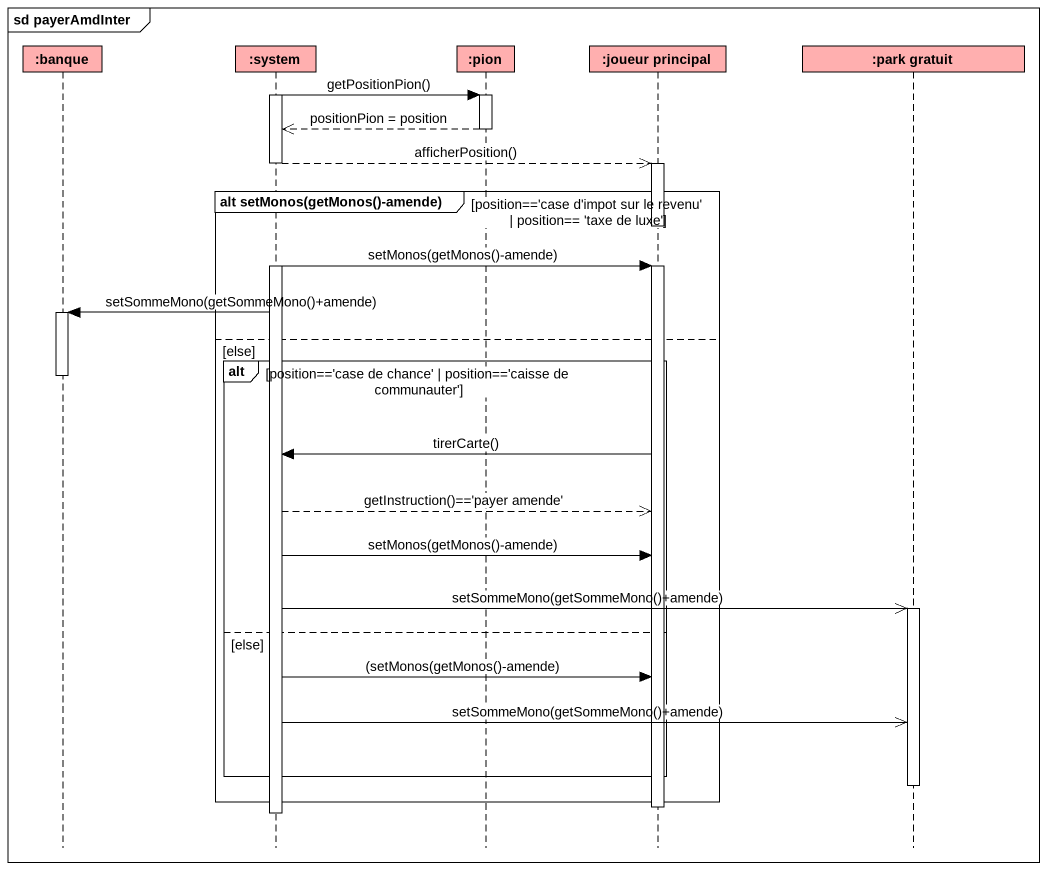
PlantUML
@startuml
mainframe sd payerAmdInter
hide footbox
participant ":banque" as banque #FFAFAF
participant ":system" as system #FFAFAF
participant ":pion" as pion #FFAFAF
participant ":joueur principal" as joueur_principal #FFAFAF
participant ":park gratuit" as park_gratuit #FFAFAF

activate system
system -> pion : getPositionPion()
activate pion
pion -->> system : positionPion = position
deactivate pion
system -->> joueur_principal : afficherPosition()
activate joueur_principal
group alt setMonos(getMonos()-amende) [position=='case d'impot sur le revenu' | position== 'taxe de luxe']
  deactivate joueur_principal
  system -> joueur_principal : setMonos(getMonos()-amende)
  activate joueur_principal
  system -> banque : setSommeMono(getSommeMono()+amende)
  activate banque
else else
  alt position=='case de chance' | position=='caisse de communauter'
    deactivate banque
    joueur_principal -> system : tirerCarte()
    system -->> joueur_principal : getInstruction()=='payer amende'
    system -> joueur_principal : setMonos(getMonos()-amende)
    system ->> park_gratuit : setSommeMono(getSommeMono()+amende)
    activate park_gratuit
  else else
    system -> joueur_principal : (setMonos(getMonos()-amende)
    system ->> park_gratuit : setSommeMono(getSommeMono()+amende)
  end
  deactivate park_gratuit
end
deactivate joueur_principal
deactivate system
@enduml
